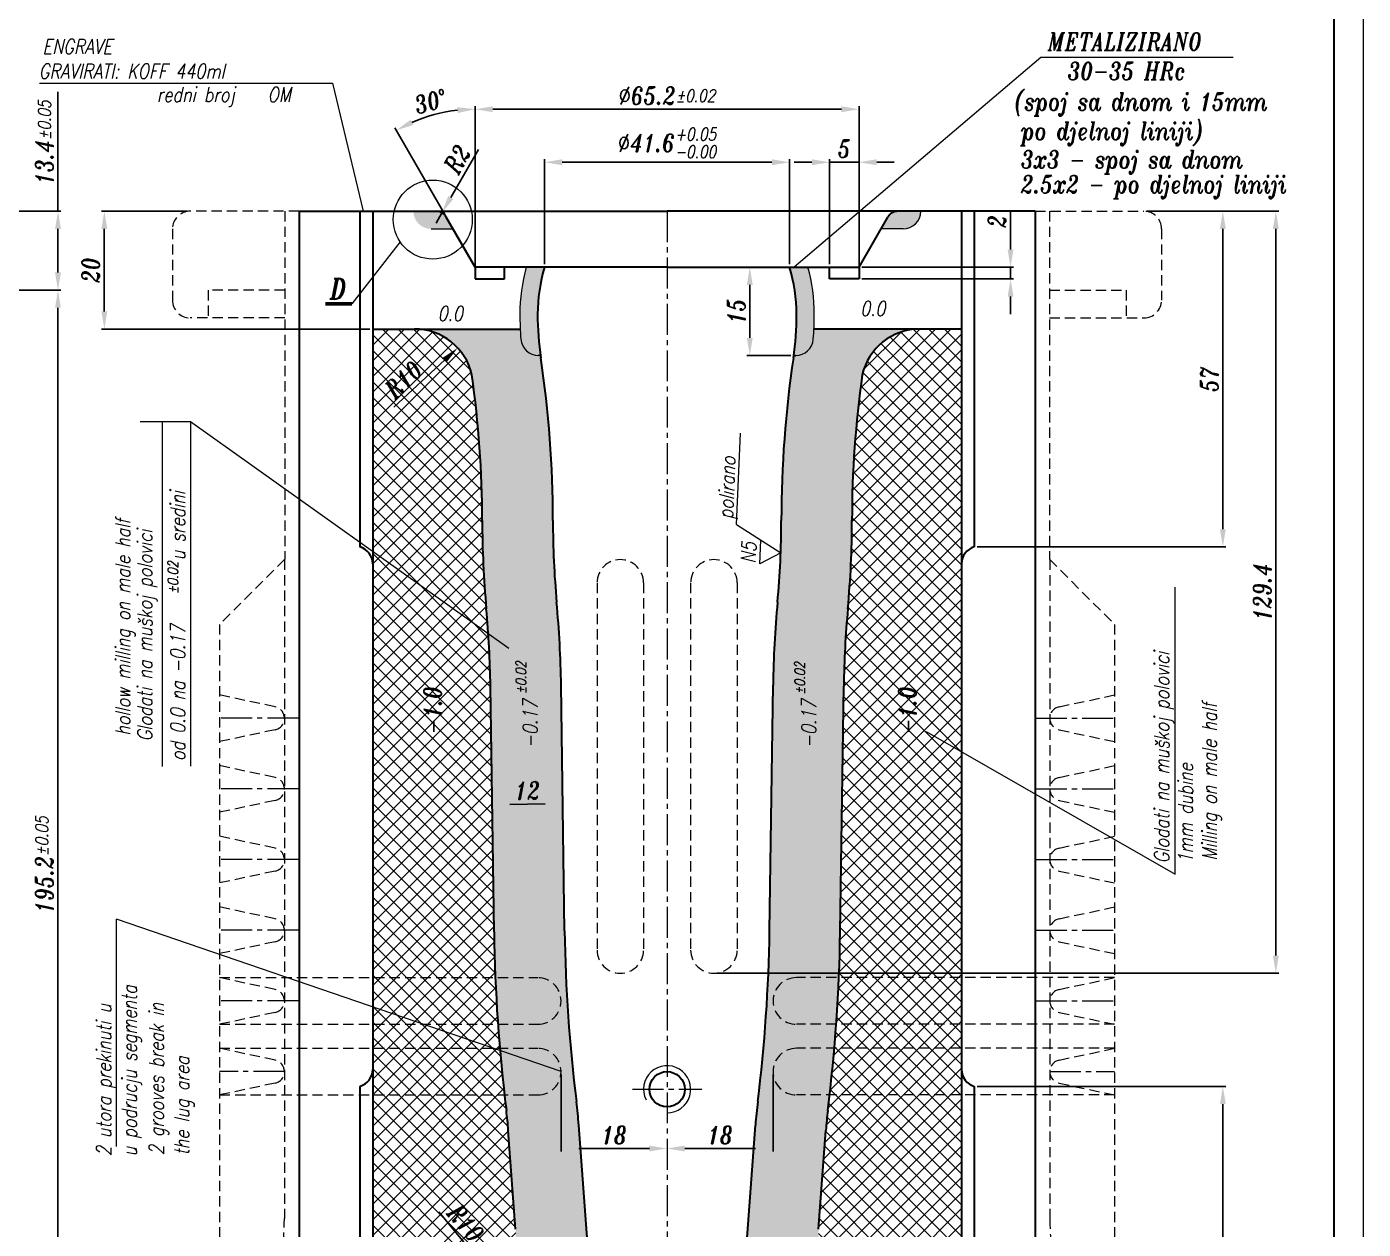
# Model space of a CAD drawing. Extents: x 459 to 1212, y 12 to 613.
# Drawn here: x 652.4 to 879.4, y 154 to 358.1 of the extents above; entities that cross this region are included whole.
import ezdxf

# ---------------------------------------------------------------- set-up
doc = ezdxf.new("R2010")
doc.units = 0
doc.header["$LTSCALE"] = 7
doc.header["$MEASUREMENT"] = 0
doc.linetypes.add('CENTER2', pattern=[1.125, 0.75, -0.125, 0.125, -0.125])
doc.linetypes.add('HIDDEN', pattern=[0.375, 0.25, -0.125])
doc.layers.get('0').update_dxf_attribs({"linetype": 'CONTINUOUS', "lineweight": 15})
for name, color, linetype, lineweight in [('1', 1, 'CENTER2', 15), ('2', 2, 'HIDDEN', 15), ('3', 3, 'CONTINUOUS', 30), ('4', 5, 'CONTINUOUS', 50), ('8', 252, 'CONTINUOUS', 15), ('ENGLISH', 252, 'CONTINUOUS', 18)]:
    doc.layers.add(name, color=color, linetype=linetype, lineweight=lineweight)
doc.styles.add('ITALICT', font='ITALICT.shx', dxfattribs={"width": 0.8, "height": 3})
doc.dimstyles.get("Standard").update_dxf_attribs({"dimtxt": 3, "dimasz": 3, "dimexe": 0.5, "dimexo": 0.5, "dimgap": 0.8, "dimtad": 1, "dimdsep": 46, "dimtxsty": 'ITALICT', "dimcen": 0.09, "dimazin": 2, "dimtfac": 1, "dimtmove": 0, "dimatfit": 3, "dimfxl": 1, "dimtolj": 1, "dimtzin": 0, "dimarcsym": 0})

# ---------------------------------------------------------------- blocks, each defined once
blk = doc.blocks.new('*D15')
at = {"color": 0, "lineweight": -2, "transparency": 16777216}
for p, q in [((728.56, 317.82), (728.56, 344.64)), ((731.56, 344.14), (790.76, 344.14)), ((793.76, 317.82), (793.76, 344.64))]:
    blk.add_line(p, q, dxfattribs=at)
at = {"color": 0, "transparency": 16777216}
for points in [[(731.56, 344.64), (731.56, 343.64), (728.56, 344.14)], [(790.76, 343.64), (790.76, 344.64), (793.76, 344.14)]]:
    blk.add_solid(points, dxfattribs=at)
at = {"color": 0, "transparency": 16777216, "insert": (761.16, 346.44), "char_height": 3, "attachment_point": 5, "style": 'ITALICT'}
blk.add_mtext('\\A1;%%c65.2{}{\\H0.71x;\\C3;%%p0.02}', dxfattribs=at)
blk = doc.blocks.new('*D19')
at = {"color": 0, "lineweight": -2, "transparency": 16777216}
for p, q in [((657.71, 326.82), (657.71, 347.11)), ((609.13, 326.82), (658.21, 326.82)), ((657.71, 323.82), (657.71, 316.42)), ((606.08, 313.42), (658.21, 313.42))]:
    blk.add_line(p, q, dxfattribs=at)
at = {"color": 0, "transparency": 16777216}
for points in [[(658.21, 323.82), (657.21, 323.82), (657.71, 326.82)], [(657.21, 316.42), (658.21, 316.42), (657.71, 313.42)]]:
    blk.add_solid(points, dxfattribs=at)
at = {"color": 0, "transparency": 16777216, "insert": (655.41, 338.47), "char_height": 3, "attachment_point": 5, "rotation": 90, "style": 'ITALICT'}
blk.add_mtext('\\A1;13.4{}{\\H0.71x;\\C3;%%p0.05}', dxfattribs=at)
blk = doc.blocks.new('*D34')
at = {"color": 0, "lineweight": -2, "transparency": 16777216}
for p, q in [((743.16, 180.22), (743.16, 167.17)), ((746.16, 167.67), (758.16, 167.67))]:
    blk.add_line(p, q, dxfattribs=at)
at = {"color": 0, "transparency": 16777216}
for points in [[(746.16, 168.17), (746.16, 167.17), (743.16, 167.67)], [(758.16, 168.17), (758.16, 167.17), (761.16, 167.67)]]:
    blk.add_solid(points, dxfattribs=at)
at = {"color": 0, "transparency": 16777216, "insert": (752.16, 169.97), "char_height": 3, "attachment_point": 5, "style": 'ITALICT'}
blk.add_mtext('\\A1;18', dxfattribs=at)
blk = doc.blocks.new('*D35')
at = {"color": 0, "lineweight": -2, "transparency": 16777216}
for p, q in [((779.16, 180.22), (779.16, 167.17)), ((764.16, 167.67), (776.16, 167.67))]:
    blk.add_line(p, q, dxfattribs=at)
at = {"color": 0, "transparency": 16777216}
for points in [[(764.16, 168.17), (764.16, 167.17), (761.16, 167.67)], [(776.16, 168.17), (776.16, 167.17), (779.16, 167.67)]]:
    blk.add_solid(points, dxfattribs=at)
at = {"color": 0, "transparency": 16777216, "insert": (770.16, 169.97), "char_height": 3, "attachment_point": 5, "style": 'ITALICT'}
blk.add_mtext('\\A1;18', dxfattribs=at)
blk = doc.blocks.new('*D36')
at = {"color": 0, "lineweight": -2, "transparency": 16777216}
for p, q in [((842.66, 326.82), (856.06, 326.82)), ((855.56, 272.82), (855.56, 323.82)), ((813.85, 269.82), (856.06, 269.82))]:
    blk.add_line(p, q, dxfattribs=at)
at = {"color": 0, "transparency": 16777216}
for points in [[(856.06, 323.82), (855.06, 323.82), (855.56, 326.82)], [(855.06, 272.82), (856.06, 272.82), (855.56, 269.82)]]:
    blk.add_solid(points, dxfattribs=at)
at = {"color": 0, "transparency": 16777216, "insert": (853.26, 298.32), "char_height": 3, "attachment_point": 5, "rotation": 90, "style": 'ITALICT'}
blk.add_mtext('\\A1;57', dxfattribs=at)
blk = doc.blocks.new('*D37')
at = {"color": 0, "lineweight": -2, "transparency": 16777216}
for p, q in [((813.85, 178.22), (856.06, 178.22)), ((855.56, 121.22), (855.56, 175.22)), ((834.66, 118.22), (856.06, 118.22))]:
    blk.add_line(p, q, dxfattribs=at)
at = {"color": 0, "transparency": 16777216}
for points in [[(855.06, 175.22), (856.06, 175.22), (855.56, 178.22)], [(855.06, 121.22), (856.06, 121.22), (855.56, 118.22)]]:
    blk.add_solid(points, dxfattribs=at)
at = {"color": 0, "transparency": 16777216, "insert": (853.26, 148.22), "char_height": 3, "attachment_point": 5, "rotation": 90, "style": 'ITALICT'}
blk.add_mtext('\\A1;60', dxfattribs=at)
blk = doc.blocks.new('*D39')
at = {"color": 0, "lineweight": -2, "transparency": 16777216}
for p, q in [((842.66, 326.82), (865.06, 326.82)), ((864.56, 323.82), (864.56, 200.42)), ((769.61, 197.42), (865.06, 197.42))]:
    blk.add_line(p, q, dxfattribs=at)
at = {"color": 0, "transparency": 16777216}
for points in [[(865.06, 323.82), (864.06, 323.82), (864.56, 326.82)], [(864.06, 200.42), (865.06, 200.42), (864.56, 197.42)]]:
    blk.add_solid(points, dxfattribs=at)
at = {"color": 0, "transparency": 16777216, "insert": (862.26, 262.12), "char_height": 3, "attachment_point": 5, "rotation": 90, "style": 'ITALICT'}
blk.add_mtext('\\A1;129.4', dxfattribs=at)
blk = doc.blocks.new('*D40')
at = {"color": 0, "lineweight": -2, "transparency": 16777216}
for p, q in [((679.66, 326.82), (665.08, 326.82)), ((665.58, 323.82), (665.58, 309.82)), ((710.66, 306.82), (665.08, 306.82))]:
    blk.add_line(p, q, dxfattribs=at)
at = {"color": 0, "transparency": 16777216}
for points in [[(666.08, 323.82), (665.08, 323.82), (665.58, 326.82)], [(665.08, 309.82), (666.08, 309.82), (665.58, 306.82)]]:
    blk.add_solid(points, dxfattribs=at)
at = {"color": 0, "transparency": 16777216, "insert": (663.28, 316.82), "char_height": 3, "attachment_point": 5, "rotation": 90, "style": 'ITALICT'}
blk.add_mtext('\\A1;20', dxfattribs=at)
blk = doc.blocks.new('*D52')
at = {"color": 0, "lineweight": -2, "transparency": 16777216}
for p, q in [((606.08, 313.42), (658.21, 313.42)), ((657.71, 310.42), (657.71, 121.22)), ((596.28, 118.22), (658.21, 118.22))]:
    blk.add_line(p, q, dxfattribs=at)
at = {"color": 0, "transparency": 16777216}
for points in [[(658.21, 310.42), (657.21, 310.42), (657.71, 313.42)], [(657.21, 121.22), (658.21, 121.22), (657.71, 118.22)]]:
    blk.add_solid(points, dxfattribs=at)
at = {"color": 0, "transparency": 16777216, "insert": (655.41, 215.82), "char_height": 3, "attachment_point": 5, "rotation": 90, "style": 'ITALICT'}
blk.add_mtext('\\A1;195.2{}{\\A0;{\\H1.5x;}{\\A2;\\H0.71x;\\C3;%%p0.05}}', dxfattribs=at)
blk = doc.blocks.new('*D54')
at = {"color": 0, "lineweight": -2, "transparency": 16777216}
for p, q in [((740.36, 317.82), (740.36, 335.64)), ((743.36, 335.14), (778.96, 335.14)), ((781.96, 317.82), (781.96, 335.64))]:
    blk.add_line(p, q, dxfattribs=at)
at = {"color": 0, "transparency": 16777216}
for points in [[(743.36, 335.64), (743.36, 334.64), (740.36, 335.14)], [(778.96, 334.64), (778.96, 335.64), (781.96, 335.14)]]:
    blk.add_solid(points, dxfattribs=at)
at = {"color": 0, "transparency": 16777216, "insert": (761.16, 338.42), "char_height": 3, "attachment_point": 5, "style": 'ITALICT'}
blk.add_mtext('\\A1;%%c41.6{}{\\H0.71x;\\C3;\\S+0.05^ -0.00;}', dxfattribs=at)
blk = doc.blocks.new('*D86')
at = {"color": 0, "lineweight": -2, "transparency": 16777216}
for p, q in [((728.56, 318.32), (728.56, 344.65)), ((723.41, 326.25), (714.9, 340.99))]:
    blk.add_line(p, q, dxfattribs=at)
blk.add_arc((728.56, 317.32), 26.83, 96.4093, 113.5907, dxfattribs=at)
at = {"color": 0, "transparency": 16777216}
for points in [[(725.6, 343.49), (725.54, 344.48), (728.56, 344.15)], [(717.6, 342.36), (718.05, 341.46), (715.15, 340.56)]]:
    blk.add_solid(points, dxfattribs=at)
at = {"color": 0, "transparency": 16777216, "insert": (721.02, 345.46), "char_height": 3, "attachment_point": 5, "rotation": 15, "style": 'ITALICT'}
blk.add_mtext('\\A1;30%%d', dxfattribs=at)
blk = doc.blocks.new('*D91')
at = {"color": 0, "lineweight": -2, "transparency": 16777216}
for p, q in [((819.5, 320.32), (819.5, 326.86)), ((794.26, 317.32), (820, 317.32)), ((819.5, 317.32), (819.5, 315.32)), ((794.26, 315.32), (820, 315.32)), ((819.5, 312.32), (819.5, 309.32))]:
    blk.add_line(p, q, dxfattribs=at)
at = {"color": 0, "transparency": 16777216}
for points in [[(819, 320.32), (820, 320.32), (819.5, 317.32)], [(820, 312.32), (819, 312.32), (819.5, 315.32)]]:
    blk.add_solid(points, dxfattribs=at)
at = {"color": 0, "transparency": 16777216, "insert": (817.2, 325.09), "char_height": 3, "attachment_point": 5, "rotation": 90, "style": 'ITALICT'}
blk.add_mtext('\\A1;2', dxfattribs=at)
blk = doc.blocks.new('*D92')
at = {"color": 0, "lineweight": -2, "transparency": 16777216}
for p, q in [((785.76, 335.14), (782.76, 335.14)), ((788.76, 317.82), (788.76, 335.64)), ((793.76, 335.14), (788.76, 335.14)), ((793.76, 317.82), (793.76, 335.64)), ((796.76, 335.14), (799.76, 335.14))]:
    blk.add_line(p, q, dxfattribs=at)
at = {"color": 0, "transparency": 16777216}
for points in [[(785.76, 334.64), (785.76, 335.64), (788.76, 335.14)], [(796.76, 335.64), (796.76, 334.64), (793.76, 335.14)]]:
    blk.add_solid(points, dxfattribs=at)
at = {"color": 0, "transparency": 16777216, "insert": (791.26, 337.44), "char_height": 3, "attachment_point": 5, "style": 'ITALICT'}
blk.add_mtext('\\A1;5', dxfattribs=at)
blk = doc.blocks.new('*D93')
at = {"color": 0, "lineweight": -2, "transparency": 16777216}
for p, q in [((774.71, 317.32), (774.71, 317.32)), ((775.21, 314.32), (775.21, 305.32)), ((782.17, 302.32), (774.71, 302.32))]:
    blk.add_line(p, q, dxfattribs=at)
at = {"color": 0, "transparency": 16777216}
for points in [[(775.71, 314.32), (774.71, 314.32), (775.21, 317.32)], [(774.71, 305.32), (775.71, 305.32), (775.21, 302.32)]]:
    blk.add_solid(points, dxfattribs=at)
at = {"color": 0, "transparency": 16777216, "insert": (772.91, 309.82), "char_height": 3, "attachment_point": 5, "rotation": 90, "style": 'ITALICT'}
blk.add_mtext('\\A1;15', dxfattribs=at)
blk = doc.blocks.new('*D99')
at = {"color": 0, "lineweight": -2, "transparency": 16777216}
for p, q in [((729.12, 337.29), (724.42, 329.15)), ((721.92, 324.82), (722.92, 326.55))]:
    blk.add_line(p, q, dxfattribs=at)
at = {"color": 0, "transparency": 16777216}
blk.add_solid([(723.99, 329.4), (724.86, 328.9), (722.92, 326.55)], dxfattribs=at)
at = {"color": 0, "transparency": 16777216, "insert": (725.53, 335.67), "char_height": 3, "attachment_point": 5, "rotation": 60, "style": 'ITALICT'}
blk.add_mtext('\\A1;R2', dxfattribs=at)
blk = doc.blocks.new('*D108')
at = {"color": 0, "lineweight": -2, "transparency": 16777216}
blk.add_line((729.92, 147.83), (722.4, 156.92), dxfattribs=at)
at = {"color": 0, "transparency": 16777216}
blk.add_solid([(729.53, 147.51), (730.31, 148.15), (731.83, 145.52)], dxfattribs=at)
at = {"color": 0, "transparency": 16777216, "insert": (726.97, 155), "char_height": 3, "attachment_point": 5, "rotation": 309.6198, "style": 'ITALICT'}
blk.add_mtext('\\A1;R10', dxfattribs=at)
blk = doc.blocks.new('*D109')
at = {"color": 0, "lineweight": -2, "transparency": 16777216}
blk.add_line((723.4, 301.57), (714.73, 293.56), dxfattribs=at)
at = {"color": 0, "transparency": 16777216}
blk.add_solid([(723.74, 301.2), (723.06, 301.94), (725.6, 303.61)], dxfattribs=at)
at = {"color": 0, "transparency": 16777216, "insert": (716.4, 298.24), "char_height": 3, "attachment_point": 5, "rotation": 42.7218, "style": 'ITALICT'}
blk.add_mtext('\\A1;R10', dxfattribs=at)
blk = doc.blocks.new('*D110')
at = {"color": 0, "lineweight": -2, "transparency": 16777216}
for p, q in [((731.45, 226.38), (731.46, 225.55)), ((734.45, 226.1), (740.45, 226.18)), ((743.45, 226.55), (743.46, 225.72))]:
    blk.add_line(p, q, dxfattribs=at)
at = {"color": 0, "transparency": 16777216}
for points in [[(734.45, 226.6), (734.46, 225.6), (731.45, 226.05)], [(740.46, 225.68), (740.45, 226.68), (743.45, 226.22)]]:
    blk.add_solid(points, dxfattribs=at)
at = {"color": 0, "transparency": 16777216, "insert": (737.42, 228.44), "char_height": 3, "attachment_point": 5, "rotation": 0.8243, "style": 'ITALICT'}
blk.add_mtext('\\A1;12', dxfattribs=at)

msp = doc.modelspace()

# ---------------------------------------------------------------- hatches: boundary and pattern name
h = msp.add_hatch(color=256)
h.dxf.hatch_style = 1
h.paths.add_polyline_path([(723.6568, 325.821, 0.26794919), (721.9247, 326.821), (718.0794, 326.821, 0.41421356), (721.0794, 323.821), (724.8115, 323.821)])
h.paths.add_polyline_path([(804.2491, 326.821), (800.4038, 326.821, 0.26794919), (798.6717, 325.821), (797.517, 323.821), (801.2491, 323.821, 0.41421356)])
h = msp.add_hatch(color=256)
h.dxf.hatch_style = 1
h.paths.add_polyline_path([(736.1642, 309.321, 0.01179738), (736.2232, 306.821, 0.00822475), (736.3341, 305.081, 0.39094688), (739.3245, 302.321), (739.6567, 302.321, -0.03512979), (739.1642, 309.321, -0.07458281), (740.3642, 317.321), (737.2406, 317.321, 0.06697383)])
h.paths.add_polyline_path([(786.1642, 309.321, 0.06697383), (785.0878, 317.321), (781.9642, 317.321, -0.07458281), (783.1642, 309.321, -0.03512979), (782.6718, 302.321), (783.004, 302.321, 0.39094688), (785.9944, 305.081, 0.00822475), (786.1052, 306.821, 0.01179738)])
at = {"layer": '8'}
h = msp.add_hatch(dxfattribs=at)
h.set_pattern_fill('ANSI37', color=256, scale=15)
h.set_pattern_definition([(45, (-953.198, 0), (-1.3258252, 1.3258252), []), (135, (-953.198, 0), (-1.3258252, -1.3258252), [])])
h.paths.add_polyline_path([(731.7655, 204.4484), (731.1655, 246.1484, 0.01327085), (730.7991, 255.0952), (711.1642, 269.0648), (711.1642, 196.6787), (731.9859, 196.6787, -0.00698685)])
h.paths.add_polyline_path([(732.435, 188.7527, -0.00713602), (731.9859, 196.6787), (711.1642, 196.6787), (711.1642, 192.9876), (722.2071, 188.7527)])
h.paths.add_polyline_path([(732.7544, 184.6787, -0.00002719), (732.7518, 184.7089), (722.2071, 188.7527), (711.1642, 188.7527), (711.1642, 184.6787)])
h.paths.add_polyline_path([(733.5487, 176.7527, -0.00716028), (732.7544, 184.6787), (711.1642, 184.6787), (711.1642, 181.1079), (711.1642, 176.7527)])
h.paths.add_polyline_path([(725.4562, 143.221, 0.43585104), (735.4294, 153.9534), (734.1965, 170.7422, 0.0125848), (733.86, 174.1481, -0.00235781), (733.5487, 176.7527), (711.1642, 176.7527), (711.1642, 143.221)])
h.paths.add_polyline_path([(811.1642, 176.7527), (788.7797, 176.7527, -0.00235781), (788.4685, 174.1481, 0.0125848), (788.132, 170.7422), (786.8991, 153.9534, 0.43585104), (796.8722, 143.221), (811.1642, 143.221)])
h.paths.add_polyline_path([(811.1642, 181.1079), (811.1642, 184.6787), (789.5741, 184.6787, -0.00716028), (788.7797, 176.7527), (811.1642, 176.7527)])
h.paths.add_polyline_path([(811.1642, 188.7527), (789.8934, 188.7527, -0.00367315), (789.5741, 184.6787), (811.1642, 184.6787)])
h.paths.add_polyline_path([(811.1642, 196.6787), (790.3426, 196.6787, -0.00713602), (789.8934, 188.7527), (811.1642, 188.7527)])
h.paths.add_polyline_path([(811.1642, 196.6787), (811.1642, 236.0602), (811.1642, 266.9342), (811.1642, 306.821), (804.0709, 306.821, 0.3501258), (794.3199, 299.0389, 0.03546972), (792.5642, 274.321, -0.02316905), (791.8693, 259.3316, 0.01957053), (791.163, 246.1484), (790.563, 204.4484, -0.00698685), (790.3426, 196.6787)])
h.paths.add_polyline_path([(711.1642, 192.9876), (711.1642, 188.7527), (722.2071, 188.7527)])
h.paths.add_polyline_path([(722.2071, 188.7527), (732.7518, 184.7089, -0.00364596), (732.435, 188.7527)])
h.paths.add_polyline_path([(730.4592, 259.3316, -0.02316905), (729.7642, 274.321, 0.03546972), (728.0086, 299.0389, 0.3501258), (718.2576, 306.821), (711.1642, 306.821), (711.1642, 269.0648), (730.7991, 255.0952, 0.00629804)])
h.paths.add_polyline_path([(719.0862, 237.5155), (719.0862, 247.244), (723.5862, 247.244), (723.5862, 237.5155)], flags=24)
h.paths.add_polyline_path([(726.5098, 160.2597), (732.0577, 153.5581), (727.4359, 149.732), (721.888, 156.4335)], flags=24)
h.paths.add_polyline_path([(799.7179, 237.5155), (799.7179, 247.244), (804.2179, 247.244), (804.2179, 237.5155)], flags=24)
h.paths.add_polyline_path([(711.1723, 297.4921), (717.5638, 303.3945), (721.6344, 298.9866), (715.2429, 293.0842)], flags=24)
h = msp.add_hatch(dxfattribs=at)
h.set_pattern_fill('DOTS', color=256, scale=15)
h.set_pattern_definition([(0, (-953.198, 0), (0.46875, 0.9375), [0, -0.9375])])
h.paths.add_polyline_path([(739.2012, 184.6787, -0.41421356), (743.1642, 180.7157, -0.41421356), (739.2012, 176.7527), (733.5487, 176.7527, 0.00235781), (733.86, 174.1481, -0.0125848), (734.1965, 170.7422), (735.4294, 153.9534, -0.43585104), (725.4562, 143.221), (745.2418, 143.221), (744.9342, 147.4094, -0.41421356), (747.7064, 150.621), (746.1642, 171.621, 0.0125848), (745.7684, 175.628, -0.02732053), (743.7642, 204.621), (743.1642, 246.321, 0.01957053), (742.4077, 260.442, -0.02316905), (741.7642, 274.321, 0.03709176), (739.713, 301.9332, -0.00195941), (739.6567, 302.321), (739.3245, 302.321, -0.39094688), (736.3341, 305.081, -0.00822475), (736.2232, 306.821), (718.2576, 306.821, -0.3501258), (728.0086, 299.0389, -0.03546972), (729.7642, 274.321, 0.02316905), (730.4592, 259.3316, -0.00098067), (730.5191, 258.6726, -0.0185895), (731.1655, 246.1484), (731.7655, 204.4484, 0.00698685), (731.9859, 196.6787), (739.2012, 196.6787, -1), (739.2012, 188.7527), (732.435, 188.7527, 0.00364596), (732.7544, 184.6787), (732.8304, 184.6787)])
h.paths.add_polyline_path([(739.2012, 188.7527, 1), (739.2012, 196.6787), (731.9859, 196.6787, 0.00713602), (732.435, 188.7527)])
h.paths.add_polyline_path([(739.2012, 176.7527, 0.41421356), (743.1642, 180.7157), (732.8304, 184.6787), (732.7544, 184.6787, 0.00716028), (733.5487, 176.7527)])
h.paths.add_polyline_path([(743.1642, 180.7157, 0.41421356), (739.2012, 184.6787), (732.8304, 184.6787)])
h.paths.add_polyline_path([(782.6154, 301.9332, 0.03709176), (780.5642, 274.321, -0.00919622), (780.4628, 268.8047, -0.01396985), (779.9208, 260.442, 0.01957053), (779.1642, 246.321), (778.5642, 204.621, -0.02732053), (776.5601, 175.628, 0.0125848), (776.1642, 171.621), (774.622, 150.621, -0.41421356), (777.3943, 147.4094), (777.0867, 143.221), (796.8722, 143.221, -0.43585104), (786.8991, 153.9534), (788.132, 170.7422, -0.0125848), (788.4685, 174.1481, 0.00235781), (788.7797, 176.7527), (783.1272, 176.7527, -1), (783.1272, 184.6787), (789.5741, 184.6787, 0.00367315), (789.8934, 188.7527), (783.1272, 188.7527, -1), (783.1272, 196.6787), (790.3426, 196.6787, 0.00698685), (790.563, 204.4484), (791.163, 246.1484, -0.01957053), (791.8693, 259.3316, 0.02316905), (792.5642, 274.321, -0.03546972), (794.3199, 299.0389, -0.3501258), (804.0709, 306.821), (786.1052, 306.821, -0.00822475), (785.9944, 305.081, -0.39094688), (783.004, 302.321), (782.6718, 302.321, -0.00195941)])
h.paths.add_polyline_path([(790.3426, 196.6787), (783.1272, 196.6787, 1), (783.1272, 188.7527), (789.8934, 188.7527, 0.00713602)])
h.paths.add_polyline_path([(783.1272, 184.6787, 1), (783.1272, 176.7527), (788.7797, 176.7527, 0.00716028), (789.5741, 184.6787)])
h.paths.add_polyline_path([(736.0117, 235.1962), (736.0117, 245.3033), (739.7617, 245.3033), (739.7617, 235.1962)], flags=24)
h.paths.add_polyline_path([(735.0344, 244.9197), (735.0344, 252.2614), (737.6594, 252.2614), (737.6594, 244.9197)], flags=24)
h.paths.add_polyline_path([(734.7995, 231.4007), (739.9561, 231.4749), (740.0424, 225.4755), (734.8858, 225.4013)], flags=24)
h.paths.add_polyline_path([(782.3732, 244.8181), (782.3732, 252.1598), (784.9982, 252.1598), (784.9982, 244.8181)], flags=24)
h.paths.add_polyline_path([(783.3506, 235.1962), (783.3506, 245.3033), (787.1006, 245.3033), (787.1006, 235.1962)], flags=24)

# ---------------------------------------------------------------- linework, layer by layer
for p, q in [((879.4079, 612.9628), (879.4079, 12.3608)), ((824.6164, 352.9319), (782.7496, 317.321)), ((857.2871, 352.9319), (824.6164, 352.9319)), ((654.5881, 348.546), (704.3573, 348.546)), ((704.3573, 348.546), (709.5363, 326.821)), ((721.0794, 323.821), (724.8115, 323.821)), ((801.2491, 323.821), (797.517, 323.821)), ((715.8269, 321.6113), (707.6362, 311.1)), ((728.5642, 317.821), (728.5642, 317.321)), ((793.7642, 317.321), (793.7642, 317.821)), ((671.671, 291.0956), (680.199, 291.0956)), ((675.4528, 232.5317), (675.4528, 291.0956)), ((680.199, 291.0956), (680.199, 232.5744)), ((680.199, 291.0956), (734.2586, 252.6339)), ((772.9448, 273.5985), (773.6306, 289.1604)), ((772.9448, 273.5985), (780.4628, 268.8047)), ((776.9077, 266.9559), (777.0841, 270.9591)), ((780.4628, 268.8047), (776.9077, 266.9559)), ((847.4647, 214.2655), (847.4647, 263)), ((805.1729, 238.4645), (847.4647, 214.2655)), ((667.6295, 167.989), (667.6295, 206.6119)), ((743.1642, 180.7157), (667.6295, 206.6119))]:
    msp.add_line(p, q)
msp.add_circle((721.3659, 325.396), 6.7086)
for centre, radius, start, end in [((801.2491, 326.821), 3, 270, 0), ((766.4309, 309.321), 30.2667, 164.673616, 180), ((755.8976, 309.321), 30.2667, 0, 15.326384), ((789.1642, 309.321), 53, 180, 184.588566), ((733.1642, 309.321), 53, 355.411434, 0), ((739.3245, 305.321), 3, 184.588566, 270), ((783.004, 305.321), 3, 270, 355.411434), ((761.1642, 177.721), 4, 270, 206.70514)]:
    msp.add_arc(centre, radius, start, end)
at = {"layer": '1'}
for p, q in [((761.1642, 326.821), (761.1642, 118.221)), ((698.542, 240.721), (685.1642, 240.721)), ((823.7865, 240.721), (837.1642, 240.721)), ((698.542, 228.721), (685.1642, 228.721)), ((823.7865, 228.721), (837.1642, 228.721)), ((698.542, 216.721), (685.1642, 216.721)), ((823.7865, 216.721), (837.1642, 216.721)), ((698.542, 204.721), (685.1642, 204.721)), ((823.7865, 204.721), (837.1642, 204.721)), ((698.542, 192.721), (685.1642, 192.721)), ((823.7865, 192.721), (837.1642, 192.721)), ((696.1642, 180.721), (685.1642, 180.721)), ((826.1642, 180.721), (837.1642, 180.721)), ((755.289, 177.721), (767.056, 177.721))]:
    msp.add_line(p, q, dxfattribs=at)
at = {"layer": '2'}
for p, q in [((698.6642, 326.821), (680.1642, 326.821)), ((696.2142, 326.821), (696.2142, 267.721)), ((823.6642, 326.821), (842.1642, 326.821)), ((826.1142, 326.821), (826.1142, 267.721)), ((677.1642, 323.821), (677.1642, 311.721)), ((845.1642, 323.821), (845.1642, 311.721)), ((696.2142, 313.421), (683.2142, 313.421)), ((683.2142, 313.421), (683.2142, 308.721)), ((826.1142, 313.421), (839.1142, 313.421)), ((839.1142, 313.421), (839.1142, 308.721)), ((696.2142, 308.721), (680.1642, 308.721)), ((826.1142, 308.721), (842.1642, 308.721)), ((696.2142, 267.721), (685.1642, 256.671)), ((696.1642, 267.671), (696.1642, 155.771)), ((826.1142, 267.721), (837.1642, 256.671)), ((826.1642, 267.671), (826.1642, 155.771)), ((749.2642, 263.721), (749.2642, 201.371)), ((757.1642, 263.721), (757.1642, 201.371)), ((765.1642, 263.721), (765.1642, 201.371)), ((773.0642, 263.721), (773.0642, 201.371)), ((685.1642, 256.671), (685.1642, 121.221)), ((837.1642, 256.671), (837.1642, 121.221)), ((694.5801, 242.6773), (685.1642, 244.6787)), ((827.7484, 242.6773), (837.1642, 244.6787)), ((694.5801, 238.7647), (685.1642, 236.7633)), ((827.7484, 238.7647), (837.1642, 236.7633)), ((694.5801, 230.6773), (685.1642, 232.6787)), ((827.7484, 230.6773), (837.1642, 232.6787)), ((694.5801, 226.7647), (685.1642, 224.7633)), ((827.7484, 226.7647), (837.1642, 224.7633)), ((694.5801, 218.6773), (685.1642, 220.6787)), ((827.7484, 218.6773), (837.1642, 220.6787)), ((694.5801, 214.7647), (685.1642, 212.7633)), ((827.7484, 214.7647), (837.1642, 212.7633)), ((694.5801, 206.6773), (685.1642, 208.6787)), ((827.7484, 206.6773), (837.1642, 208.6787)), ((694.5801, 202.7647), (685.1642, 200.7633)), ((827.7484, 202.7647), (837.1642, 200.7633)), ((694.5801, 194.6773), (685.1642, 196.6787)), ((685.1642, 196.6787), (739.2012, 196.6787)), ((837.1642, 196.6787), (783.1272, 196.6787)), ((827.7484, 194.6773), (837.1642, 196.6787)), ((694.5801, 190.7647), (685.1642, 188.7633)), ((827.7484, 190.7647), (837.1642, 188.7633)), ((685.1642, 188.7527), (739.2012, 188.7527)), ((837.1642, 188.7527), (783.1272, 188.7527)), ((694.5801, 182.6773), (685.1642, 184.6787)), ((685.1642, 184.6787), (739.2012, 184.6787)), ((837.1642, 184.6787), (783.1272, 184.6787)), ((827.7484, 182.6773), (837.1642, 184.6787)), ((694.5801, 178.7647), (685.1642, 176.7633)), ((827.7484, 178.7647), (837.1642, 176.7633)), ((685.1642, 176.7527), (739.2012, 176.7527)), ((837.1642, 176.7527), (783.1272, 176.7527))]:
    msp.add_line(p, q, dxfattribs=at)
for centre, radius, start, end in [((680.1642, 323.821), 3, 90, 180), ((842.1642, 323.821), 3, 0, 90), ((680.1642, 311.721), 3, 180, 270), ((842.1642, 311.721), 3, 270, 0), ((753.2142, 263.721), 3.95, 0, 180), ((769.1142, 263.721), 3.95, 0, 180), ((694.1642, 240.721), 2, 282, 78), ((828.1642, 240.721), 2, 102, 258), ((694.1642, 228.721), 2, 282, 78), ((828.1642, 228.721), 2, 102, 258), ((694.1642, 216.721), 2, 282, 78), ((828.1642, 216.721), 2, 102, 258), ((694.1642, 204.721), 2, 282, 78), ((828.1642, 204.721), 2, 102, 258), ((753.2142, 201.371), 3.95, 180, 0), ((769.1142, 201.371), 3.95, 180, 0), ((739.2012, 192.7157), 3.963, 270, 90), ((783.1272, 192.7157), 3.963, 90, 270), ((694.1642, 192.721), 2, 282, 78), ((828.1642, 192.721), 2, 102, 258), ((739.2012, 180.7157), 3.963, 270, 90), ((783.1272, 180.7157), 3.963, 90, 270), ((694.1642, 180.721), 2, 282, 78), ((828.1642, 180.721), 2, 102, 258), ((656.1642, 155.771), 40, 316.468848, 0), ((866.1642, 155.771), 40, 180, 223.531152)]:
    msp.add_arc(centre, radius, start, end, dxfattribs=at)
at = {"layer": '3'}
for p, q in [((874.4079, 607.9628), (874.4079, 17.3608)), ((698.6642, 326.821), (698.6642, 118.221)), ((698.6642, 326.821), (761.1642, 326.821)), ((708.9804, 326.821), (708.9804, 269.821)), ((711.1642, 326.821), (711.1642, 118.221)), ((728.5642, 317.321), (723.6568, 325.821)), ((823.6642, 326.821), (761.1642, 326.821)), ((793.7642, 317.321), (798.6717, 325.821)), ((811.1642, 326.821), (811.1642, 118.221)), ((813.3481, 326.821), (813.3481, 269.821)), ((823.6642, 326.821), (823.6642, 118.221)), ((761.1642, 317.321), (728.5642, 317.321)), ((728.5642, 317.321), (728.5642, 315.321)), ((733.5642, 315.321), (733.5642, 317.321)), ((761.1642, 317.321), (793.7642, 317.321)), ((788.7642, 315.321), (788.7642, 317.321)), ((793.7642, 317.321), (793.7642, 315.321)), ((728.5642, 315.321), (733.5642, 315.321)), ((793.7642, 315.321), (788.7642, 315.321)), ((711.1642, 306.821), (736.2232, 306.821)), ((811.1642, 306.821), (786.1052, 306.821)), ((739.6567, 302.321), (739.3245, 302.321)), ((782.6718, 302.321), (783.004, 302.321)), ((731.7655, 204.4484), (731.1655, 246.1484)), ((743.7642, 204.621), (743.1642, 246.321)), ((778.5642, 204.621), (779.1642, 246.321)), ((790.563, 204.4484), (791.163, 246.1484)), ((708.9804, 178.221), (708.9804, 118.221)), ((813.3481, 178.221), (813.3481, 118.221)), ((735.4294, 153.9534), (734.1965, 170.7422)), ((748.5142, 139.621), (746.1642, 171.621)), ((773.8142, 139.621), (776.1642, 171.621)), ((786.8991, 153.9534), (788.132, 170.7422))]:
    msp.add_line(p, q, dxfattribs=at)
msp.add_circle((761.1642, 177.721), 3, dxfattribs=at)
for centre, radius, start, end in [((721.9247, 324.821), 2, 30, 90), ((800.4038, 324.821), 2, 90, 150), ((766.4309, 309.321), 27.2667, 162.938469, 180), ((755.8976, 309.321), 27.2667, 0, 17.061531), ((789.1642, 309.321), 50, 180, 188.496909), ((733.1642, 309.321), 50, 351.503091, 0), ((718.2576, 296.821), 10, 12.814131, 90), ((804.0709, 296.821), 10, 90, 167.185869), ((554.8873, 274.321), 186.8769, 0, 8.496909), ((967.4412, 274.321), 186.8769, 171.503091, 180), ((554.8873, 274.321), 174.8769, 0, 8.125654), ((967.4412, 274.321), 174.8769, 171.874346, 180), ((891.7642, 274.321), 162, 180, 185.309004), ((891.7642, 274.321), 150, 180, 185.309004), ((630.5642, 274.321), 150, 354.690996, 0), ((630.5642, 274.321), 162, 354.690996, 0), ((708.1642, 266.9342), 3, 0, 74.213144), ((814.1642, 266.9342), 3, 105.786856, 180), ((562.4698, 243.7211), 168.7132, 0.824343, 5.309004), ((562.4698, 243.7211), 180.7132, 0.824343, 5.309004), ((959.8587, 243.7211), 180.7132, 174.690996, 179.175657), ((959.8587, 243.7211), 168.7132, 174.690996, 179.175657), ((1009.8725, 208.4499), 278.1358, 180.824343, 187.08419), ((1009.8725, 208.4499), 266.1358, 180.824343, 187.08419), ((512.4559, 208.4499), 266.1358, 352.91581, 359.175657), ((512.4559, 208.4499), 278.1358, 352.91581, 359.175657), ((708.1642, 181.1079), 3, 285.786856, 0), ((814.1642, 181.1079), 3, 180, 254.213144), ((666.3791, 165.7618), 80, 4.200119, 7.08419), ((855.9494, 165.7618), 80, 172.91581, 175.799881), ((666.3791, 165.7618), 68, 4.200119, 7.08419), ((855.9494, 165.7618), 68, 172.91581, 175.799881)]:
    msp.add_arc(centre, radius, start, end, dxfattribs=at)
at = {"layer": '4'}
msp.add_line((707.6362, 311.1), (703.1598, 311.1), dxfattribs=at)

# ---------------------------------------------------------------- texts
at = {"style": 'ITALICT', "width": 0.8}
for s, height, p in [('METALIZIRANO', 3, (825.8535, 354.1312)), ('GRAVIRATI: KOFF 440ml', 2.5, (654.4611, 349.362)), ('30-35 HRc', 3, (829.2144, 349.1229)), ('redni broj   OM', 2.5, (674.4896, 345.3768)), ('(spoj sa dnom i 15mm', 3, (820.1978, 343.9503)), ('po djelnoj liniji)', 3, (821.2702, 338.9489)), ('3x3 - spoj sa dnom', 3, (821.2702, 334.1161)), ('2.5x2 - po djelnoj liniji', 3, (821.2702, 329.9141)), ('D', 3.5, (703.9033, 311.9139)), ('0.0', 2.5, (793.9629, 309.0391)), ('0.0', 2.5, (722.194, 308.2145))]:
    msp.add_text(s, height=height, dxfattribs=at).set_placement(p)
for s, height, rotation, p in [('polirano', 2.5, 87.476713, (772.3163, 274.5116)), ('od 0.0 na -0.17      u sredini', 2.5, 90, (679.2914, 233.4684)), ('Glodati na muškoj polovici', 2.5, 90, (673.712, 236.8397)), ('N5', 2.5, 87.476713, (776.1656, 266.9831)), (' %%p0.02', 1.75, 90, (678.1116, 260.8972)), ('Glodati na muškoj polovici', 2.5, 90, (846.4197, 216.1078)), (' %%p0.02', 1.75, 90, (737.2219, 243.8906)), (' %%p0.02', 1.75, 90, (784.5607, 243.789)), ('-1.0', 3, 90, (722.8362, 238.0369)), ('-1.0', 3, 90, (803.4679, 238.0369)), ('-0.17', 2.5, 90, (739.1367, 235.6307)), ('-0.17', 2.5, 90, (786.4756, 235.6307)), ('1mm dubine', 2.5, 90, (850.4674, 216.1078)), ('u podrucju segmenta', 2.5, 90, (671.0818, 166.349)), ('2 utora prekinuti u', 2.5, 90, (666.7437, 166.349))]:
    msp.add_text(s, height=height, rotation=rotation, dxfattribs=at).set_placement(p)
at = {"layer": 'ENGLISH', "style": 'ITALICT', "width": 0.8}
msp.add_text('ENGRAVE', height=2.5, dxfattribs=at).set_placement((655.0927, 353.5365))
for s, p in [('hollow milling on male half', (669.9974, 237.7781)), ('Milling on male half', (854.5178, 216.5922)), ('2 grooves break in', (675.6784, 166.5231)), ('the lug area', (680.0165, 166.5231))]:
    msp.add_text(s, height=2.5, rotation=90, dxfattribs=at).set_placement(p)

# ---------------------------------------------------------------- dimensions: what is measured, and where the dimension line sits
for base, p1, p2, text, override, picture, middle in [((657.7137, 313.421), (608.634, 326.821), (605.584, 313.421), '<>{}{\\H0.71x;\\C3;%%p0.05}', {"dimtp": 0.05, "dimtm": 0.05, "dimtdec": 2, "dimtzin": 0}, '*D19', (657.7137, 338.4662)), ((657.7137, 118.221), (605.584, 313.421), (595.784, 118.221), '<>{}{\\A0;{\\H1.5x;}{\\A2;\\H0.71x;\\C3;%%p0.05}}', {"dimtp": 0.05, "dimtm": 0.05}, '*D52', (657.7137, 215.821))]:
    dim = msp.add_linear_dim(base=base, p1=p1, p2=p2, angle=90, text=text, dimstyle='Standard', override=override)
    dim.commit()
    dim.dimension.update_dxf_attribs({"geometry": picture, "text_midpoint": middle, "dimtype": 160})
dim = msp.add_angular_dim_2l(base=(723.9049, 343.7457), line1=((728.5642, 317.821), (728.5642, 317.321)), line2=((728.5642, 317.321), (723.6568, 325.821)), dimstyle='Standard')
dim.commit()
dim.dimension.update_dxf_attribs({"geometry": '*D86', "text_midpoint": (721.0242, 345.4607)})
dim = msp.add_linear_dim(base=(793.7642, 344.1384), p1=(728.5642, 317.321), p2=(793.7642, 317.321), text='%%c<>{}{\\H0.71x;\\C3;%%p0.02}', dimstyle='Standard', override={"dimtp": 0.02, "dimtm": 0.02, "dimtdec": 2, "dimtmove": 0, "dimtzin": 0})
dim.commit()
dim.dimension.update_dxf_attribs({"geometry": '*D15', "text_midpoint": (761.1642, 344.1384), "dimtype": 160})
dim = msp.add_linear_dim(base=(781.9642, 335.1384), p1=(740.3642, 317.321), p2=(781.9642, 317.321), text='%%c<>{}{\\H0.71x;\\C3;\\S+0.05^ -0.00;}', dimstyle='Standard', override={"dimtp": 0.05, "dimtm": 0, "dimtdec": 2, "dimtmove": 0, "dimtzin": 0})
dim.commit()
dim.dimension.update_dxf_attribs({"geometry": '*D54', "text_midpoint": (761.1642, 338.4234)})
dim = msp.add_radius_dim(center=(721.9247, 324.821), mpoint=(722.9247, 326.5531), dimstyle='Standard')
dim.commit()
dim.dimension.update_dxf_attribs({"geometry": '*D99', "text_midpoint": (725.5328, 335.6705)})
for base, p1, p2, picture, middle in [((788.7642, 335.1384), (793.7642, 317.321), (788.7642, 317.321), '*D92', (791.2642, 337.4384)), ((761.1642, 167.6662), (743.1642, 180.7157), (761.1642, 167.6662), '*D34', (752.1642, 169.9662))]:
    dim = msp.add_linear_dim(base=base, p1=p1, p2=p2, dimstyle='Standard')
    dim.commit()
    dim.dimension.update_dxf_attribs({"geometry": picture, "text_midpoint": middle})
for base, p1, p2, picture, middle in [((665.5849, 306.821), (680.1642, 326.821), (711.1642, 306.821), '*D40', (663.2849, 316.821)), ((775.2101, 302.321), (775.2101, 317.321), (782.6718, 302.321), '*D93', (772.9101, 309.821)), ((855.56, 178.221), (834.1642, 118.221), (813.3481, 178.221), '*D37', (853.26, 148.221))]:
    dim = msp.add_linear_dim(base=base, p1=p1, p2=p2, angle=90, dimstyle='Standard')
    dim.commit()
    dim.dimension.update_dxf_attribs({"geometry": picture, "text_midpoint": middle})
dim = msp.add_linear_dim(base=(864.56, 197.421), p1=(842.1642, 326.821), p2=(769.1142, 197.421), angle=90, dimstyle='Standard', override={"dimtmove": 0})
dim.commit()
dim.dimension.update_dxf_attribs({"geometry": '*D39', "text_midpoint": (864.56, 262.121), "dimtype": 160})
dim = msp.add_linear_dim(base=(819.4956, 315.321), p1=(793.7642, 317.321), p2=(793.7642, 315.321), angle=90, dimstyle='Standard')
dim.commit()
dim.dimension.update_dxf_attribs({"geometry": '*D91', "text_midpoint": (819.4956, 325.0925), "dimtype": 160})
dim = msp.add_linear_dim(base=(855.56, 326.821), p1=(813.3481, 269.821), p2=(842.1642, 326.821), angle=90, dimstyle='Standard', override={"dimtmove": 0})
dim.commit()
dim.dimension.update_dxf_attribs({"geometry": '*D36', "text_midpoint": (853.26, 298.321)})
for center, mpoint, picture, middle in [((718.2576, 296.821), (725.6042, 303.6054), '*D109', (717.9637, 296.5497)), ((725.4562, 153.221), (731.8331, 145.5181), '*D108', (725.2012, 153.5292))]:
    dim = msp.add_radius_dim(center=center, mpoint=mpoint, dimstyle='Standard', override={"dimtxsty": 'ITALICT'})
    dim.commit()
    dim.dimension.update_dxf_attribs({"geometry": picture, "text_midpoint": middle, "dimtype": 164})
dim = msp.add_aligned_dim(p1=(731.4427, 226.8806), p2=(743.4415, 227.0533), distance=-0.8287, dimstyle='Standard', override={"dimtxsty": 'ITALICT'})
dim.commit()
dim.dimension.update_dxf_attribs({"geometry": '*D110', "text_midpoint": (737.4209, 228.4381)})
dim = msp.add_linear_dim(base=(779.1642, 167.6662), p1=(761.1642, 167.6662), p2=(779.1642, 180.7157), dimstyle='Standard', override={"dimtmove": 1})
dim.commit()
dim.dimension.update_dxf_attribs({"geometry": '*D35', "text_midpoint": (770.1642, 169.9662)})

doc.saveas('drawing.dxf')
